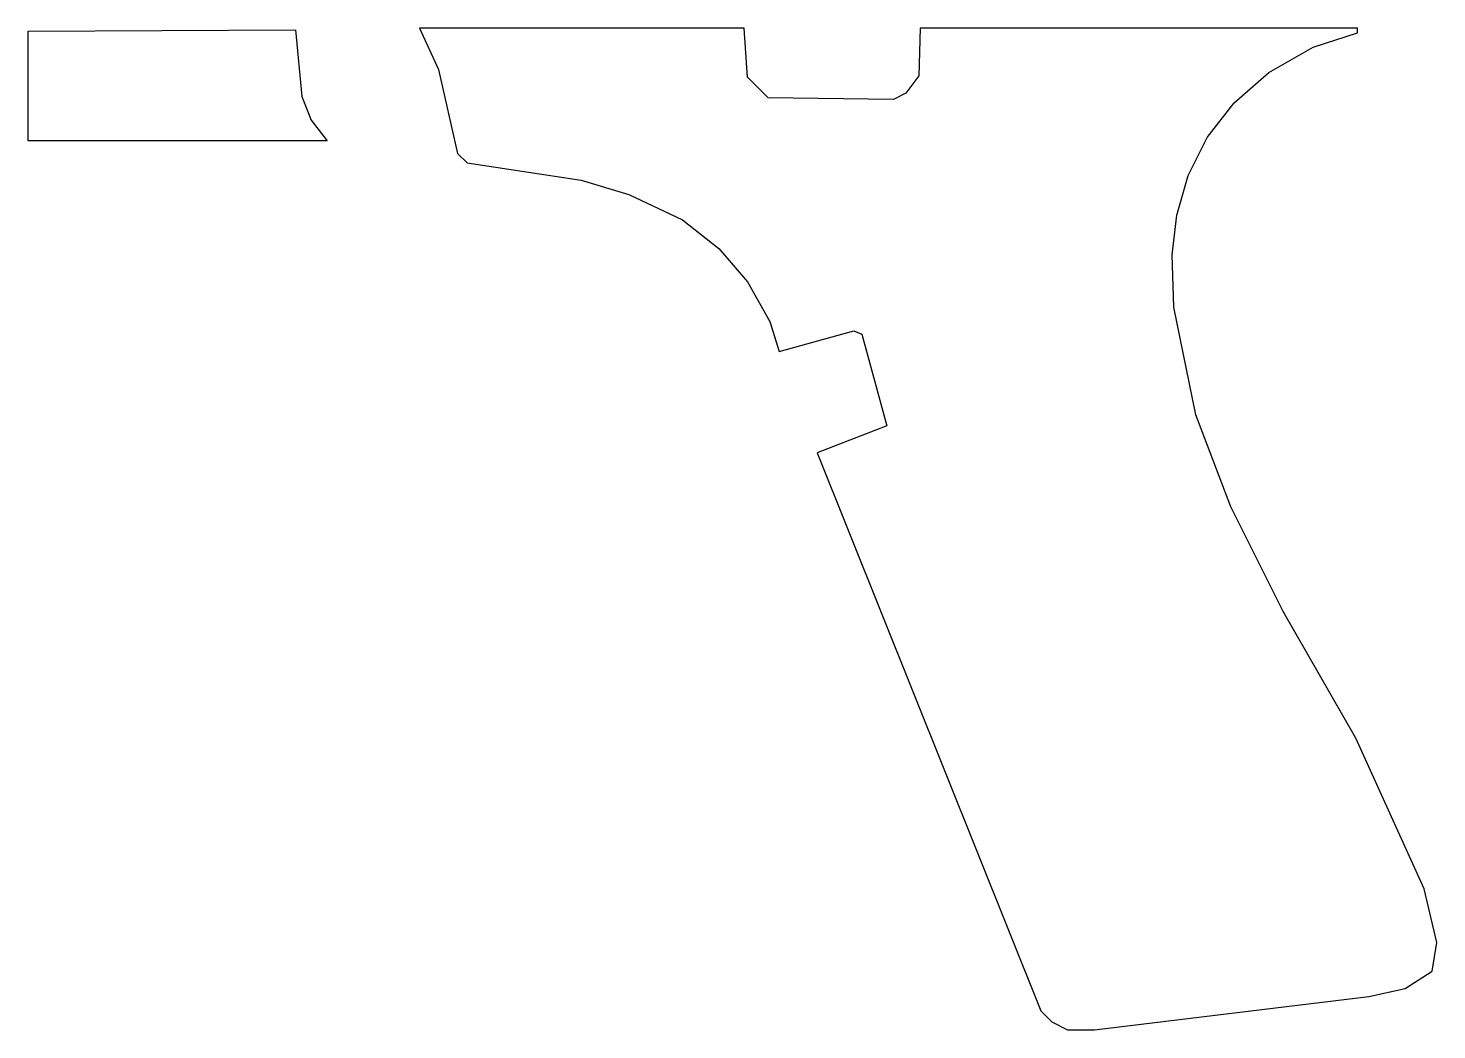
# Model space of a CAD drawing. Header units: millimetres. Extents: x -32 to 116, y -40 to 66.
import ezdxf

# ---------------------------------------------------------------- set-up
doc = ezdxf.new("R2010")
doc.units = ezdxf.units.MM

msp = doc.modelspace()

# ---------------------------------------------------------------- linework, layer by layer
for points in [[(-32.12, 65.68), (-3.96, 65.83), (-3.29, 58.81), (-2.29, 56.3), (-0.62, 54.13), (-32.12, 54.13)], [(9.13, 65.99), (11.14, 61.65), (13.14, 52.8), (14.14, 51.79), (26.17, 49.96), (31.18, 48.45), (36.86, 45.78), (40.7, 42.77), (43.71, 39.27), (46.05, 35.09), (47.05, 31.92), (54.9, 34.09), (55.74, 33.75), (58.41, 24.07), (51.06, 21.23), (74.61, -37.57), (75.78, -38.74), (77.45, -39.58), (80.29, -39.58), (109.19, -36.07), (113.03, -35.23), (115.87, -33.4), (116.37, -30.39), (115.03, -24.71), (107.85, -8.84), (100.17, 4.52), (94.66, 15.55), (90.98, 25.24), (88.64, 36.59), (88.48, 42.11), (88.98, 46.28), (90.15, 50.46), (92.15, 54.47), (94.99, 58.14), (98.66, 61.32), (103.34, 63.99), (108.02, 65.49), (108.02, 65.99), (61.92, 65.99), (61.75, 60.98), (60.41, 59.14), (59.08, 58.48), (45.88, 58.64), (43.71, 60.82), (43.37, 65.99)]]:
    msp.add_lwpolyline(points, close=True)

doc.saveas('drawing.dxf')
